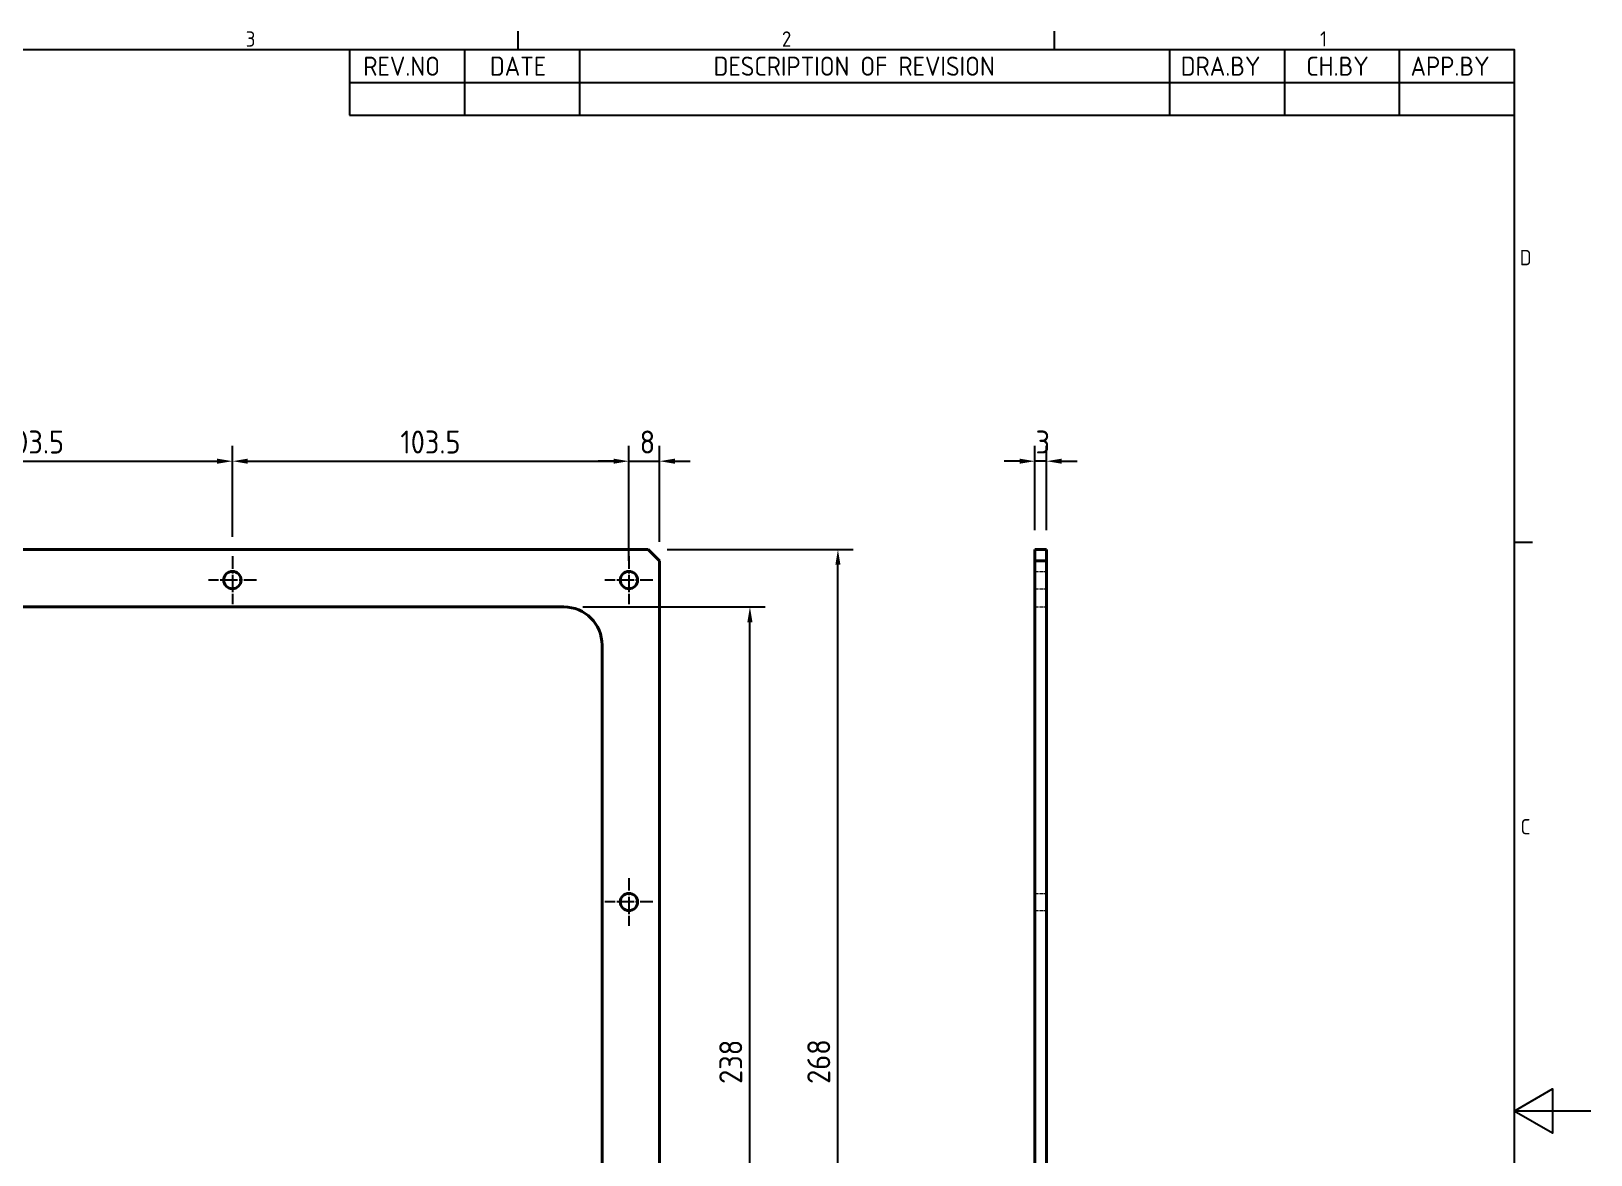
# Model space of a CAD drawing. Header units: millimetres. Extents: x 0 to 840, y 0 to 594.
# Drawn here: x 432.9 to 840, y 285.6 to 578.8 of the extents above; entities that cross this region are included whole.
import ezdxf

# ---------------------------------------------------------------- set-up
doc = ezdxf.new("R2010")
doc.units = ezdxf.units.MM
doc.header["$LTSCALE"] = 2
doc.linetypes.add('CHAIN', pattern=[0.35429999999999995, 0.2362, -0.0295, 0.0591, -0.0295])
doc.linetypes.add('DASHED', pattern=[0.2067, 0.1654, -0.0413])
doc.layers.get('0').update_dxf_attribs({"color": 3, "lineweight": 25})
for name, color, linetype, lineweight in [('가려진 것(ISO)', 2, 'DASHED', 18), ('가시적인 것(ISO)', 3, 'Continuous', 40), ('경계(ISO)', 7, 'Continuous', 25), ('기호(ISO)', 5, 'Continuous', 25), ('중심 표식(ISO)', 1, 'Continuous', 25), ('치수(ISO)', 2, 'Continuous', 25)]:
    doc.layers.add(name, color=color, linetype=linetype, lineweight=lineweight)
doc.styles.add('ISO Proportiona M2B', font='isocp.shx')
doc.styles.add('문자 텍스트_PSTEK_POSCO', font='isocp.shx')
doc.styles.add('치수 텍스트_PSTEK_POSCO', font='isocp.shx')
doc.dimstyles.new('치수_PSTEK_POSCO', dxfattribs={"dimscale": 2, "dimtxt": 3, "dimasz": 2, "dimexe": 2, "dimexo": 2.5, "dimgap": 1, "dimtad": 1, "dimrnd": 1e-08, "dimdsep": 46, "dimtxsty": '치수 텍스트_PSTEK_POSCO', "dimcen": 0.09, "dimdle": 10, "dimclrd": 7, "dimclre": 7, "dimclrt": 2, "dimadec": 1, "dimazin": 2, "dimtfac": 1, "dimtmove": 0, "dimatfit": 3, "dimfxl": 0, "dimtolj": 1, "dimlwd": -1, "dimlwe": -1, "dimarcsym": 0})

# ---------------------------------------------------------------- blocks, each defined once
blk = doc.blocks.new('경계 Default Border')
at = {"layer": '경계(ISO)'}
for p, q in [((280, 287.0000076293945), (280, 289.4000053405762)), ((350, 287.0000076293945), (350, 289.4000053405762)), ((410, 222.7499961853027), (412.400016784668, 222.7499961853027))]:
    blk.add_line(p, q, dxfattribs=at)
at = {"layer": '경계(ISO)', "flags": 128}
for points in [[(10, 10), (10, 287.0000076293945), (410, 287.0000076293945), (410, 10), (10, 10)], [(420, 148.5000038146973), (410, 148.5000038146973), (415, 151.3867473602295), (415, 145.6132507324219), (410, 148.5000038146973)]]:
    blk.add_lwpolyline(points, dxfattribs=at)
at = {"layer": '경계(ISO)', "color": 2, "char_height": 2.000000029802322, "attachment_point": 7, "style": '문자 텍스트_PSTEK_POSCO'}
for s, insert in [('3', (244.4456930345745, 287.3809296778403)), ('2', (314.418492964537, 287.3809296778403)), ('1', (384.6573774223157, 287.4)), ('D', (410.718846771929, 258.8559296629392)), ('C', (410.8296930082771, 184.6059296629392))]:
    blk.add_mtext(s, dxfattribs=dict(at, insert=insert))
blk = doc.blocks.new('*D24')
at = {"layer": 'Defpoints', "color": 0, "transparency": 16777216}
for p in [(485.4120417950668, 466.5903581434843), (485.4120417950668, 441.8205079290886), (381.9120417950668, 435.5705079290886)]:
    blk.add_point(p, dxfattribs=at)
at = {"layer": '치수(ISO)', "color": 7, "transparency": 16777216}
for p, q in [((381.9120417950668, 440.5705079290886), (381.9120417950668, 470.5903581434843)), ((485.4120417950668, 446.8205079290886), (485.4120417950668, 470.5903581434843)), ((385.9120417950668, 466.5903581434843), (481.4120417950668, 466.5903581434843))]:
    blk.add_line(p, q, dxfattribs=at)
for points in [[(385.9120417950668, 467.257024810151), (385.9120417950668, 465.9236914768176), (381.9120417950668, 466.5903581434843)], [(481.4120417950668, 467.257024810151), (481.4120417950668, 465.9236914768176), (485.4120417950668, 466.5903581434843)]]:
    blk.add_solid(points, dxfattribs=at)
at = {"layer": '치수(ISO)', "color": 2, "transparency": 16777216, "insert": (425.7577777263549, 471.5903581434843), "char_height": 6, "attachment_point": 4, "style": '치수 텍스트_PSTEK_POSCO'}
blk.add_mtext('\\A1;103.5', dxfattribs=at)
blk = doc.blocks.new('*D25')
at = {"layer": 'Defpoints', "color": 0, "transparency": 16777216}
for p in [(588.9120417950667, 466.5903581434843), (485.4120417950668, 441.8205079290886), (588.9120417950667, 435.5705079290886)]:
    blk.add_point(p, dxfattribs=at)
at = {"layer": '치수(ISO)', "color": 7, "transparency": 16777216}
for p, q in [((485.4120417950668, 446.8205079290886), (485.4120417950668, 470.5903581434843)), ((588.9120417950667, 440.5705079290886), (588.9120417950667, 470.5903581434843)), ((489.4120417950668, 466.5903581434843), (584.9120417950667, 466.5903581434843))]:
    blk.add_line(p, q, dxfattribs=at)
for points in [[(489.4120417950668, 467.257024810151), (489.4120417950668, 465.9236914768176), (485.4120417950668, 466.5903581434843)], [(584.9120417950667, 467.257024810151), (584.9120417950667, 465.9236914768176), (588.9120417950667, 466.5903581434843)]]:
    blk.add_solid(points, dxfattribs=at)
at = {"layer": '치수(ISO)', "color": 2, "transparency": 16777216, "insert": (529.2577777263548, 471.5903581434843), "char_height": 6, "attachment_point": 4, "style": '치수 텍스트_PSTEK_POSCO'}
blk.add_mtext('\\A1;103.5', dxfattribs=at)
blk = doc.blocks.new('*D26')
at = {"layer": 'Defpoints', "color": 0, "transparency": 16777216}
for p in [(596.9120417950668, 466.5903581434843), (596.9120417950668, 440.5705079290886), (588.9120417950667, 435.5705079290886)]:
    blk.add_point(p, dxfattribs=at)
at = {"layer": '치수(ISO)', "color": 7, "transparency": 16777216}
for p, q in [((588.9120417950667, 440.5705079290886), (588.9120417950667, 470.5903581434843)), ((596.9120417950668, 445.5705079290886), (596.9120417950668, 470.5903581434843)), ((584.9120417950667, 466.5903581434843), (580.9120417950667, 466.5903581434843)), ((588.9120417950667, 466.5903581434843), (596.9120417950668, 466.5903581434843)), ((600.9120417950668, 466.5903581434843), (604.9120417950668, 466.5903581434843))]:
    blk.add_line(p, q, dxfattribs=at)
for points in [[(584.9120417950667, 467.257024810151), (584.9120417950667, 465.9236914768176), (588.9120417950667, 466.5903581434843)], [(600.9120417950668, 467.257024810151), (600.9120417950668, 465.9236914768176), (596.9120417950668, 466.5903581434843)]]:
    blk.add_solid(points, dxfattribs=at)
at = {"layer": '치수(ISO)', "color": 2, "transparency": 16777216, "insert": (591.7120417950666, 471.5903581434843), "char_height": 6, "attachment_point": 4, "style": '치수 텍스트_PSTEK_POSCO'}
blk.add_mtext('\\A1;8', dxfattribs=at)
blk = doc.blocks.new('*D32')
at = {"layer": 'Defpoints', "color": 0, "transparency": 16777216}
for p in [(571.9120417950667, 428.5705079290886), (620.4950518825176, 428.5705079290886), (571.9120417950668, 190.5705079290886)]:
    blk.add_point(p, dxfattribs=at)
at = {"layer": '치수(ISO)', "color": 7, "transparency": 16777216}
for p, q in [((576.9120417950667, 428.5705079290886), (624.4950518825176, 428.5705079290886)), ((620.4950518825175, 194.5705079290886), (620.4950518825176, 424.5705079290886)), ((576.9120417950668, 190.5705079290886), (624.4950518825175, 190.5705079290886))]:
    blk.add_line(p, q, dxfattribs=at)
for points in [[(619.828385215851, 424.5705079290886), (621.1617185491842, 424.5705079290886), (620.4950518825176, 428.5705079290886)], [(619.8283852158509, 194.5705079290886), (621.1617185491841, 194.5705079290886), (620.4950518825175, 190.5705079290886)]]:
    blk.add_solid(points, dxfattribs=at)
at = {"layer": '치수(ISO)', "color": 2, "transparency": 16777216, "insert": (615.4944613313364, 304.0943268267264), "char_height": 6, "attachment_point": 4, "rotation": 90, "style": '치수 텍스트_PSTEK_POSCO'}
blk.add_mtext('\\A1;238', dxfattribs=at)
blk = doc.blocks.new('*D33')
at = {"layer": 'Defpoints', "color": 0, "transparency": 16777216}
for p in [(593.9120417950669, 443.5705079290886), (643.4676062645059, 443.5705079290886), (593.9120417950667, 175.5705079290886)]:
    blk.add_point(p, dxfattribs=at)
at = {"layer": '치수(ISO)', "color": 7, "transparency": 16777216}
for p, q in [((598.9120417950669, 443.5705079290886), (647.4676062645059, 443.5705079290886)), ((643.4676062645058, 179.5705079290886), (643.4676062645059, 439.5705079290886)), ((598.9120417950667, 175.5705079290886), (647.4676062645058, 175.5705079290886))]:
    blk.add_line(p, q, dxfattribs=at)
for points in [[(642.8009395978393, 439.5705079290886), (644.1342729311725, 439.5705079290886), (643.4676062645059, 443.5705079290886)], [(642.8009395978391, 179.5705079290886), (644.1342729311724, 179.5705079290886), (643.4676062645058, 175.5705079290886)]]:
    blk.add_solid(points, dxfattribs=at)
at = {"layer": '치수(ISO)', "color": 2, "transparency": 16777216, "insert": (638.4670157133247, 304.0943268267264), "char_height": 6, "attachment_point": 4, "rotation": 90, "style": '치수 텍스트_PSTEK_POSCO'}
blk.add_mtext('\\A1;268', dxfattribs=at)
blk = doc.blocks.new('*D37')
at = {"layer": 'Defpoints', "color": 0, "transparency": 16777216}
for p in [(694.889024764343, 466.5903581434843), (694.889024764343, 443.5705079290886), (697.889024764343, 443.5705079290886)]:
    blk.add_point(p, dxfattribs=at)
at = {"layer": '치수(ISO)', "color": 7, "transparency": 16777216}
for p, q in [((694.889024764343, 448.5705079290886), (694.889024764343, 470.5903581434843)), ((697.889024764343, 448.5705079290886), (697.889024764343, 470.5903581434843)), ((690.889024764343, 466.5903581434843), (686.889024764343, 466.5903581434843)), ((697.889024764343, 466.5903581434843), (694.889024764343, 466.5903581434843)), ((701.889024764343, 466.5903581434843), (705.889024764343, 466.5903581434843))]:
    blk.add_line(p, q, dxfattribs=at)
for points in [[(690.889024764343, 467.257024810151), (690.889024764343, 465.9236914768176), (694.889024764343, 466.5903581434843)], [(701.889024764343, 467.257024810151), (701.889024764343, 465.9236914768176), (697.889024764343, 466.5903581434843)]]:
    blk.add_solid(points, dxfattribs=at)
at = {"layer": '치수(ISO)', "color": 2, "transparency": 16777216, "insert": (695.0647606956311, 471.5903581434843), "char_height": 6, "attachment_point": 4, "style": '치수 텍스트_PSTEK_POSCO'}
blk.add_mtext('\\A1;3', dxfattribs=at)

msp = doc.modelspace()

# ---------------------------------------------------------------- linework, layer by layer
at = {"layer": '가려진 것(ISO)', "ltscale": 2.856944799423218}
for p, q in [((694.8890247643417, 437.8205079290886), (697.8890247643416, 437.8205079290886)), ((694.8890247643417, 433.3205079290886), (697.8890247643416, 433.3205079290886)), ((694.8890247643365, 428.5705079290886), (697.8890247643367, 428.5705079290886)), ((694.8890247643417, 353.8205079290886), (697.8890247643416, 353.8205079290886)), ((694.8890247643417, 349.3205079290886), (697.8890247643416, 349.3205079290886))]:
    msp.add_line(p, q, dxfattribs=at)
at = {"layer": '가시적인 것(ISO)'}
for p, q in [((169.9120417950668, 443.5705079290886), (593.9120417950669, 443.5705079290886)), ((593.9120417950669, 443.5705079290886), (596.9120417950669, 440.5705079290886)), ((596.9120417950669, 440.5705079290886), (596.9120417950669, 178.5705079290886)), ((694.889024764343, 443.5705079290886), (694.8890247643441, 440.5705079290886)), ((697.8890247643432, 443.5705079290886), (694.889024764343, 443.5705079290886)), ((694.8890247643441, 440.5705079290886), (697.889024764344, 440.5705079290886)), ((694.8890247643441, 440.5705079290886), (694.8890247643441, 178.5705079290886)), ((697.889024764344, 440.5705079290886), (697.8890247643432, 443.5705079290886)), ((697.889024764344, 440.5705079290886), (697.889024764344, 178.5705079290886)), ((191.9120417950668, 428.5705079290886), (571.9120417950668, 428.5705079290886)), ((581.9120417950669, 418.5705079290886), (581.9120417950669, 200.5705079290886))]:
    msp.add_line(p, q, dxfattribs=at)
for centre in [(485.4120417950668, 435.5705079290886), (588.9120417950668, 435.5705079290886), (588.9120417950669, 351.5705079290886)]:
    msp.add_circle(centre, 2.25, dxfattribs=at)
msp.add_arc((571.9120417950668, 418.5705079290886), 10, 0, 89.99999999999959, dxfattribs=at)
at = {"layer": '기호(ISO)'}
for p, q in [((516, 574.0000152587891), (820, 574.0000152587891)), ((516, 574.0000152587891), (516, 565.440015258789)), ((546, 574.0000152587891), (546, 565.440015258789)), ((576, 574.0000152587891), (576, 565.440015258789)), ((730, 574.0000152587891), (730, 565.440015258789)), ((760, 574.0000152587891), (760, 565.440015258789)), ((790, 574.0000152587891), (790, 565.440015258789)), ((820, 574.0000152587891), (820, 565.440015258789)), ((516, 565.440015258789), (820, 565.440015258789)), ((516, 565.440015258789), (516, 556.8800152587891)), ((546, 565.440015258789), (546, 556.8800152587891)), ((576, 565.440015258789), (576, 556.8800152587891)), ((730, 565.440015258789), (730, 556.8800152587891)), ((760, 565.440015258789), (760, 556.8800152587891)), ((790, 565.440015258789), (790, 556.8800152587891)), ((820, 565.440015258789), (820, 556.8800152587891)), ((516, 556.8800152587891), (820, 556.8800152587891))]:
    msp.add_line(p, q, dxfattribs=at)
at = {"layer": '중심 표식(ISO)', "linetype": 'CHAIN', "ltscale": 6.9449462890625}
for p, q in [((485.4120417950668, 441.8205079290886), (485.4120417950668, 429.3205079290886)), ((588.9120417950667, 441.8205079290886), (588.9120417950667, 429.3205079290886)), ((491.6620417950668, 435.5705079290886), (479.1620417950668, 435.5705079290886)), ((595.1620417950667, 435.5705079290886), (582.6620417950667, 435.5705079290886)), ((588.9120417950668, 357.8205079290886), (588.9120417950668, 345.3205079290886)), ((595.1620417950668, 351.5705079290886), (582.6620417950668, 351.5705079290886))]:
    msp.add_line(p, q, dxfattribs=at)

# ---------------------------------------------------------------- block references
at = {"xscale": 2, "yscale": 2, "zscale": 2}
msp.add_blockref('경계 Default Border', (0, 0), dxfattribs=at)

# ---------------------------------------------------------------- texts
at = {"layer": '기호(ISO)', "color": 2, "char_height": 5, "attachment_point": 7, "style": 'ISO Proportiona M2B'}
for s, insert in [('REV.NO', (519.5742327364616, 567.1663801006787)), ('DATE', (552.6284635456733, 567.1663801006787)), ('DESCRIPTION OF REVISION', (611.0140408667258, 567.1663801006787)), ('DRA.BY', (732.9514679106408, 567.1663801006787)), ('CH.BY', (765.7285830172234, 567.1663801006787)), ('APP.BY', (792.9554679208808, 567.1663801006787))]:
    msp.add_mtext(s, dxfattribs=dict(at, insert=insert))

# ---------------------------------------------------------------- dimensions: what is measured, and where the dimension line sits
at = {"layer": '치수(ISO)', "color": 7}
for base, p1, p2, angle, override, picture, middle in [((485.4120417950668, 466.5903581434843), (381.9120417950668, 435.5705079290886), (485.4120417950668, 441.8205079290886), 180, {"dimdec": 2, "dimtp": 0, "dimtm": -0, "dimtdec": 2, "dimtofl": 0, "dimatfit": 1}, '*D24', (433.6820417950668, 466.5903581434843)), ((588.9120417950667, 466.5903581434843), (485.4120417950668, 441.8205079290886), (588.9120417950667, 435.5705079290886), 180, {"dimdec": 2, "dimtp": 0, "dimtm": -0, "dimtdec": 2, "dimtofl": 0, "dimatfit": 1}, '*D25', (537.1820417950668, 466.5903581434843)), ((596.9120417950668, 466.5903581434843), (588.9120417950667, 435.5705079290886), (596.9120417950668, 440.5705079290886), 180, {"dimdec": 2, "dimtp": 0, "dimtm": -0, "dimtdec": 2, "dimtofl": 1, "dimatfit": 1}, '*D26', (592.9120417950667, 466.5903581434843)), ((694.889024764343, 466.5903581434843), (697.889024764343, 443.5705079290886), (694.889024764343, 443.5705079290886), 180, {"dimdec": 2, "dimtp": 0, "dimtm": -0, "dimtdec": 2, "dimtofl": 1, "dimatfit": 1}, '*D37', (696.389024764343, 466.5903581434843)), ((643.4676062645059, 443.5705079290886), (593.9120417950667, 175.5705079290886), (593.9120417950669, 443.5705079290886), 90, {"dimdec": 2, "dimtp": 0, "dimtm": -0, "dimtdec": 2, "dimtofl": 0, "dimatfit": 1}, '*D33', (643.4676062645058, 309.5705079290886)), ((620.4950518825176, 428.5705079290886), (571.9120417950668, 190.5705079290886), (571.9120417950667, 428.5705079290886), 90, {"dimdec": 2, "dimtp": 0, "dimtm": -0, "dimtdec": 2, "dimtofl": 0, "dimatfit": 1}, '*D32', (620.4950518825175, 309.5705079290886))]:
    dim = msp.add_linear_dim(base=base, p1=p1, p2=p2, angle=angle, dimstyle='치수_PSTEK_POSCO', override=override, dxfattribs=at)
    dim.commit()
    dim.dimension.update_dxf_attribs({"geometry": picture, "text_midpoint": middle, "dimtype": 160})

doc.saveas('drawing.dxf')
